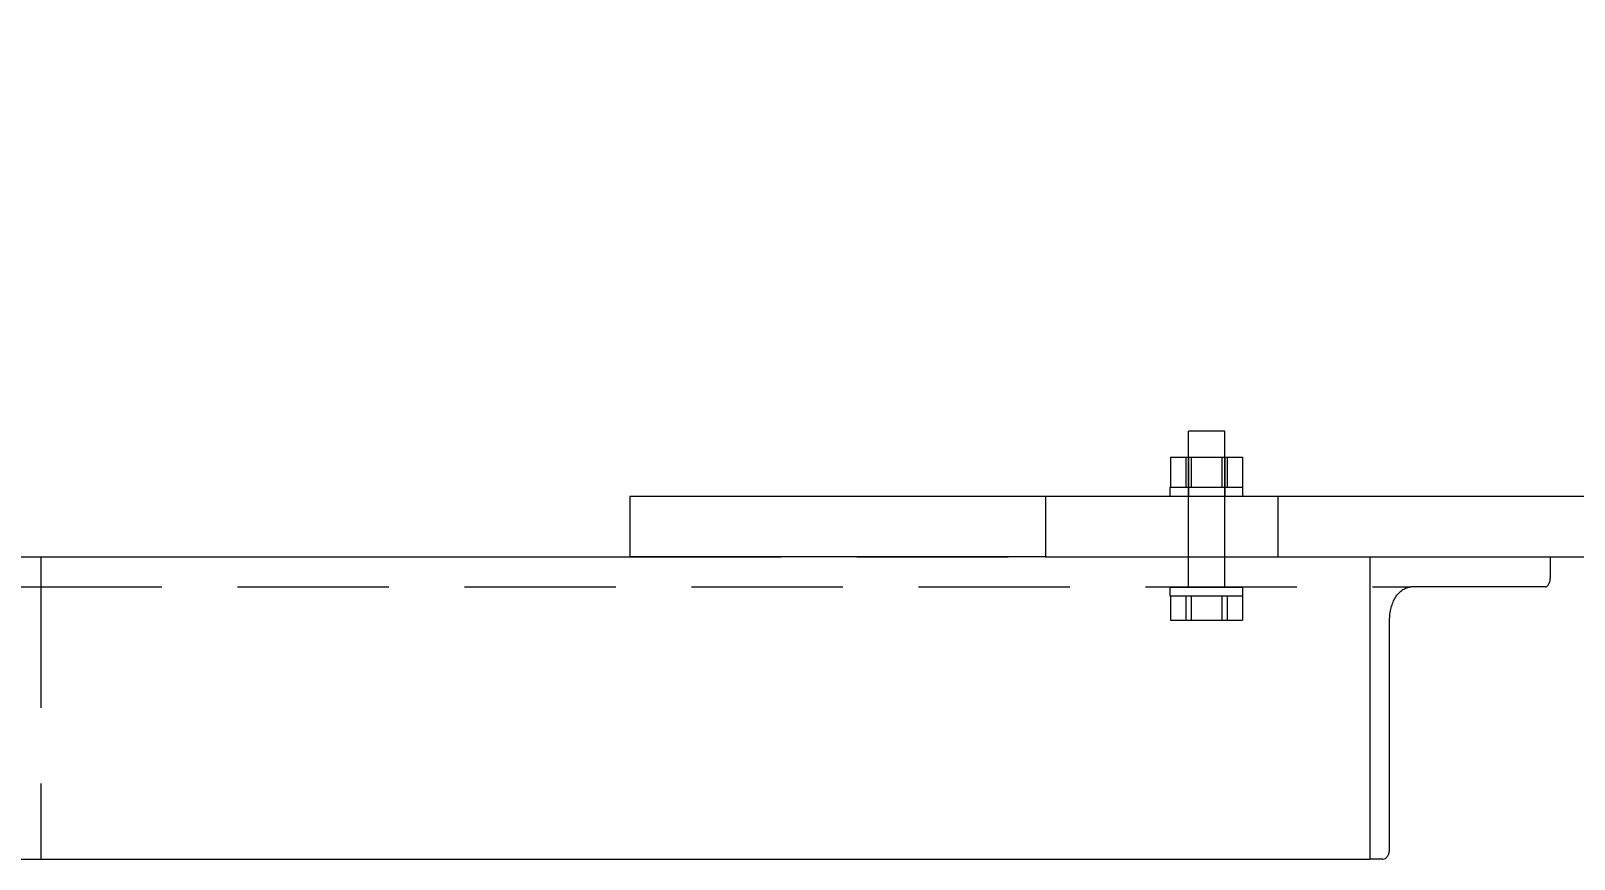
# Model space of a CAD drawing. Header units: millimetres. Extents: x -46397 to 283259, y -8690 to 23983.
# Drawn here: x 188395.7 to 188650.7, y 1413.2 to 1550.2 of the extents above; entities that cross this region are included whole.
import ezdxf

# ---------------------------------------------------------------- set-up
doc = ezdxf.new("R2010")
doc.units = ezdxf.units.MM
doc.linetypes.add('HIDDENX2', pattern=[0.75, 0.5, -0.25])
doc.layers.get('Defpoints').update_dxf_attribs({"lineweight": 0})
doc.layers.add('DIM', color=8, linetype='Continuous')
doc.styles.add('GHI CHÚ 1', font='isocp_IV25.ttf', dxfattribs={"width": 0.8})
doc.dimstyles.new('1-30SCALE', dxfattribs={"dimtxt": 75, "dimasz": 75, "dimexe": 37.5, "dimexo": 30, "dimgap": 30, "dimtad": 1, "dimtoh": 1, "dimdec": 0, "dimdsep": 46, "dimtxsty": 'GHI CHÚ 1', "dimcen": 0.09, "dimclrd": 256, "dimclre": 256, "dimclrt": 2, "dimadec": 0, "dimazin": 0, "dimtfac": 1, "dimtdec": 0, "dimtofl": 0, "dimtmove": 0, "dimatfit": 3, "dimfxl": 1, "dimlwd": 0, "dimlwe": 0, "dimarcsym": 0})

# ---------------------------------------------------------------- blocks, each defined once
blk = doc.blocks.new('A$C21b6e0ab')
at = {"color": 150, "linetype": 'Continuous', "lineweight": 0, "ltscale": 10, "extrusion": (6.89019e-16, 1, 0)}
for p, q in [((474.67, 1880.36), (471.93, 1880.36)), ((471.93, 1876.11), (471.93, 1880.36)), ((477.93, 1880.36), (474.67, 1880.36)), ((477.93, 1876.11), (477.93, 1880.36)), ((468.97, 1876.11), (468.97, 1871.11)), ((468.97, 1876.11), (471.5, 1876.11)), ((471.5, 1876.11), (477.45, 1876.11)), ((471.5, 1876.11), (471.5, 1871.11)), ((477.45, 1876.11), (480.88, 1876.11)), ((477.45, 1876.11), (477.45, 1871.11)), ((480.88, 1876.11), (480.88, 1871.11)), ((379.65, 1869.61), (379.65, 1859.61)), ((448.32, 1869.61), (379.65, 1869.61)), ((448.32, 1869.61), (448.32, 1859.61)), ((555.41, 1869.61), (448.32, 1869.61)), ((468.93, 1871.11), (474.41, 1871.11)), ((468.93, 1869.61), (468.93, 1871.11)), ((474.41, 1871.11), (480.93, 1871.11)), ((480.93, 1869.61), (480.93, 1871.11)), ((-374.98, 1859.62), (379.65, 1859.62)), ((448.32, 1859.61), (379.65, 1859.61)), ((448.32, 1859.61), (501.27, 1859.61)), ((501.27, 1859.62), (501.89, 1859.62)), ((501.89, 1859.62), (531.76, 1859.62)), ((501.89, 1859.62), (501.89, 1809.62)), ((531.76, 1856.29), (531.76, 1859.62)), ((531.76, 1859.61), (555.41, 1859.61)), ((530.86, 1854.62), (508.72, 1854.62)), ((505.18, 1811.29), (505.18, 1849.12)), ((-497.22, 1809.62), (501.89, 1809.62)), ((504.09, 1809.62), (501.89, 1809.62))]:
    blk.add_line(p, q, dxfattribs=at)
at = {"color": 1, "linetype": 'HIDDENX2', "lineweight": 0, "ltscale": 50, "extrusion": (6.89019e-16, 1, 0)}
for p, q in [((471.93, 1854.61), (471.93, 1876.11)), ((471.93, 1876.11), (471.93, 1869.61)), ((472.4, 1876.11), (472.4, 1871.11)), ((477.93, 1854.61), (477.93, 1876.11)), ((477.93, 1876.11), (477.93, 1869.61)), ((478.36, 1876.11), (478.36, 1871.11)), ((474.41, 1869.61), (468.93, 1869.61)), ((468.93, 1869.61), (468.93, 1869.61)), ((480.93, 1869.61), (474.41, 1869.61)), ((480.93, 1869.61), (480.93, 1869.61)), ((486.74, 1869.61), (486.74, 1859.61)), ((282.33, 1859.62), (282.33, 1809.62)), ((379.65, 1859.62), (501.27, 1859.62)), ((501.27, 1859.61), (531.76, 1859.61)), ((277.33, 1854.62), (508.72, 1854.62)), ((468.93, 1854.61), (474.41, 1854.61)), ((468.93, 1853.11), (468.93, 1854.61)), ((474.41, 1854.61), (480.93, 1854.61)), ((480.93, 1853.11), (480.93, 1854.61)), ((474.41, 1853.11), (468.93, 1853.11)), ((468.97, 1853.11), (468.97, 1849.11)), ((471.5, 1853.11), (471.5, 1849.11)), ((472.4, 1853.11), (472.4, 1849.11)), ((480.93, 1853.11), (474.41, 1853.11)), ((477.45, 1853.11), (477.45, 1849.11)), ((478.36, 1853.11), (478.36, 1849.11)), ((480.88, 1853.11), (480.88, 1849.11)), ((468.97, 1849.11), (471.5, 1849.11)), ((471.5, 1849.11), (477.45, 1849.11)), ((477.45, 1849.11), (480.88, 1849.11))]:
    blk.add_line(p, q, dxfattribs=at)
at = {"color": 150, "linetype": 'Continuous', "lineweight": 0, "ltscale": 10}
for points, knots in [([(505.18, 1849.12), (505.18, 1849.46), (505.2, 1849.81), (505.29, 1850.51), (505.35, 1850.85), (505.52, 1851.5), (505.63, 1851.81), (505.87, 1852.38), (506, 1852.64), (506.31, 1853.15), (506.49, 1853.4), (506.9, 1853.84), (507.12, 1854.03), (507.57, 1854.33), (507.8, 1854.44), (508.26, 1854.58), (508.49, 1854.62), (508.72, 1854.62)], [18.141067, 18.141067, 18.141067, 18.141067, 19.169613, 19.169613, 20.198158, 20.198158, 21.226704, 21.226704, 22.25525, 22.25525, 23.498194, 23.498194, 24.741139, 24.741139, 25.984083, 25.984083, 27.227028, 27.227028, 27.227028, 27.227028]), ([(530.86, 1854.62), (530.92, 1854.62), (530.98, 1854.63), (531.09, 1854.67), (531.15, 1854.7), (531.27, 1854.79), (531.32, 1854.85), (531.42, 1854.98), (531.47, 1855.05), (531.55, 1855.21), (531.58, 1855.29), (531.64, 1855.46), (531.67, 1855.56), (531.71, 1855.76), (531.73, 1855.86), (531.75, 1856.08), (531.76, 1856.18), (531.76, 1856.29)], [-2.688175, -2.688175, -2.688175, -2.688175, -2.328769, -2.328769, -1.969363, -1.969363, -1.609957, -1.609957, -1.250551, -1.250551, -0.937914, -0.937914, -0.625276, -0.625276, -0.312638, -0.312638, 0, 0, 0, 0]), ([(504.09, 1809.62), (504.23, 1809.62), (504.38, 1809.66), (504.58, 1809.79), (504.65, 1809.85), (504.78, 1809.99), (504.83, 1810.06), (504.93, 1810.22), (504.97, 1810.3), (505.04, 1810.47), (505.07, 1810.56), (505.13, 1810.76), (505.15, 1810.86), (505.17, 1811.08), (505.18, 1811.18), (505.18, 1811.29)], [-2.766948, -2.766948, -2.766948, -2.766948, -2.007495, -2.007495, -1.627769, -1.627769, -1.248043, -1.248043, -0.936032, -0.936032, -0.624021, -0.624021, -0.312011, -0.312011, 0, 0, 0, 0])]:
    blk.add_open_spline(points, degree=3, knots=knots, dxfattribs=at)
blk = doc.blocks.new('*D1029')
at = {"layer": 'Defpoints', "color": 0, "transparency": 16777216}
for p in [(188670.47, 2129.07), (187564.32, 1473.23, -1.5), (188670.47, 1473.23, -1.5)]:
    blk.add_point(p, dxfattribs=at)
at = {"layer": 'DIM', "linetype": 'Continuous', "lineweight": 0, "transparency": 16777216}
for p, q in [((187564.32, 1488.23), (187564.32, 2144.07)), ((188670.47, 1488.23), (188670.47, 2144.07)), ((187599.32, 2129.07), (188635.47, 2129.07))]:
    blk.add_line(p, q, dxfattribs=at)
at = {"layer": 'DIM', "transparency": 16777216}
for points in [[(187599.32, 2134.9), (187599.32, 2123.24), (187564.32, 2129.07)], [(188635.47, 2134.9), (188635.47, 2123.24), (188670.47, 2129.07)]]:
    blk.add_solid(points, dxfattribs=at)
at = {"layer": 'DIM', "color": 2, "transparency": 16777216, "insert": (188117.39, 2164.93), "char_height": 40, "attachment_point": 5, "style": 'GHI CHÚ 1'}
blk.add_mtext('1106', dxfattribs=at)
blk = doc.blocks.new('*D1030')
at = {"layer": 'Defpoints', "color": 0, "transparency": 16777216}
for p in [(188717.39, 2129.07), (188717.39, 1477.97, -1.5), (188670.47, 1473.23, -1.5)]:
    blk.add_point(p, dxfattribs=at)
at = {"layer": 'DIM', "linetype": 'Continuous', "lineweight": 0, "transparency": 16777216}
for p, q in [((188693.93, 2129.07), (188693.93, 2192.99)), ((188693.93, 2192.99), (188768.24, 2192.99)), ((188670.47, 1488.23), (188670.47, 2144.07)), ((188717.39, 1492.97), (188717.39, 2144.07)), ((188635.47, 2129.07), (188600.47, 2129.07)), ((188670.47, 2129.07), (188717.39, 2129.07)), ((188752.39, 2129.07), (188787.39, 2129.07))]:
    blk.add_line(p, q, dxfattribs=at)
at = {"layer": 'DIM', "transparency": 16777216}
for points in [[(188635.47, 2134.9), (188635.47, 2123.24), (188670.47, 2129.07)], [(188752.39, 2134.9), (188752.39, 2123.24), (188717.39, 2129.07)]]:
    blk.add_solid(points, dxfattribs=at)
at = {"layer": 'DIM', "color": 2, "transparency": 16777216, "insert": (188731.09, 2228.7), "char_height": 40, "attachment_point": 5, "style": 'GHI CHÚ 1'}
blk.add_mtext('47', dxfattribs=at)

msp = doc.modelspace()

# ---------------------------------------------------------------- block references
msp.add_blockref('A$C21b6e0ab', (188115.06, -396.38, -1.5))

# ---------------------------------------------------------------- dimensions: what is measured, and where the dimension line sits
at = {"layer": 'DIM'}
for base, p1, p2, picture, middle in [((188717.39, 2129.07), (188670.47, 1473.23, -1.5), (188717.39, 1477.97, -1.5), '*D1030', (188708.93, 2228.7)), ((188670.47, 2129.07), (187564.32, 1473.23, -1.5), (188670.47, 1473.23, -1.5), '*D1029', (188117.39, 2164.93))]:
    dim = msp.add_linear_dim(base=base, p1=p1, p2=p2, dimstyle='1-30SCALE', override={"dimtxt": 40, "dimasz": 35, "dimexe": 15, "dimexo": 15, "dimgap": 15, "dimtmove": 1}, dxfattribs=at)
    dim.commit()
    dim.dimension.update_dxf_attribs({"geometry": picture, "text_midpoint": middle})

doc.saveas('drawing.dxf')
